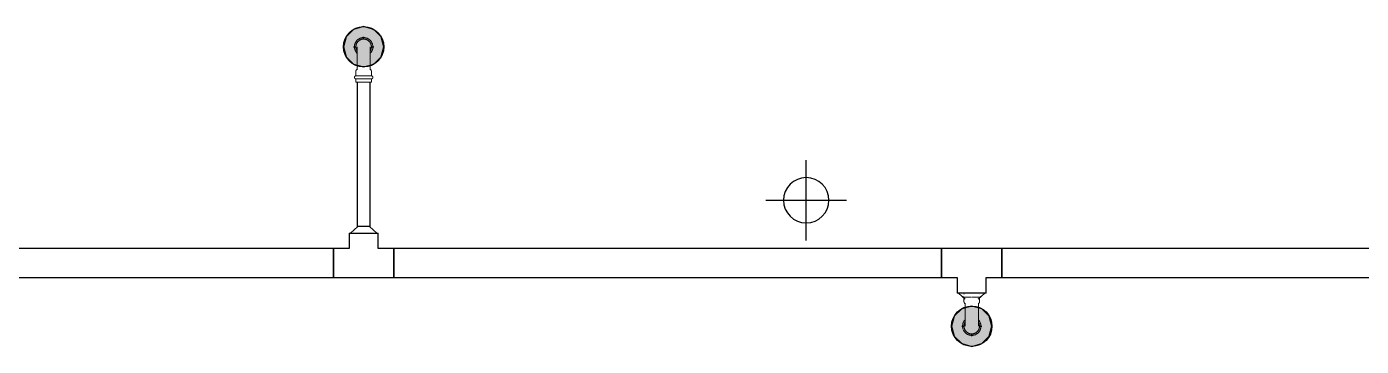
# Model space of a CAD drawing. Header units: inches. Extents: x -3327 to -1, y 8 to 1328.
# Drawn here: x -1777.7 to -1645.4, y 317.7 to 349.5 of the extents above; entities that cross this region are included whole.
import ezdxf

# ---------------------------------------------------------------- set-up
doc = ezdxf.new("R2010")
doc.units = ezdxf.units.IN
doc.header["$MEASUREMENT"] = 0
doc.layers.add('P-PIPE', color=3, linetype='Continuous', lineweight=9)
doc.layers.add('X - REF - FP', color=7, linetype='Continuous', true_color=0xb90000)

# ---------------------------------------------------------------- blocks, each defined once
blk = doc.blocks.new('Victaulic-VicPress316-Elbow 90-45deg Style P568_P571 - Standard-V7-SECOND LEVEL')
at = {"layer": 'P-PIPE'}
for p, q in [((-931.23, 322.92), (-931.22, 322.92)), ((-932.77, 322.6), (-932.77, 322.18)), ((-932.66, 322.03), (-932.66, 321.14)), ((-931.34, 321.14), (-931.34, 322.03)), ((-931.23, 322.18), (-931.23, 322.6))]:
    blk.add_line(p, q, dxfattribs=at)
at = {"layer": 'P-PIPE', "flags": 128}
for points in [[(-932.78, 322.92), (-932.78, 322.92), (-932.77, 322.92)], [(-932.76, 322.92), (-932.76, 322.92), (-932.77, 322.92), (-932.77, 322.92), (-932.77, 322.92)], [(-932.77, 322.92), (-932.77, 322.92), (-932.76, 322.92), (-932.76, 322.92)], [(-931.24, 322.92), (-931.24, 322.92), (-931.23, 322.92), (-931.23, 322.92), (-931.23, 322.92)], [(-931.23, 322.92), (-931.23, 322.92), (-931.24, 322.92), (-931.24, 322.92), (-931.24, 322.92)], [(-932.77, 322.63), (-932.77, 322.63), (-932.78, 322.63), (-932.78, 322.63), (-932.79, 322.64), (-932.8, 322.64), (-932.8, 322.64), (-932.81, 322.64), (-932.81, 322.64), (-932.82, 322.64), (-932.82, 322.64), (-932.83, 322.65), (-932.83, 322.65), (-932.84, 322.65), (-932.84, 322.66), (-932.85, 322.66), (-932.85, 322.66), (-932.86, 322.67), (-932.86, 322.67), (-932.87, 322.67), (-932.87, 322.68), (-932.87, 322.68), (-932.88, 322.69), (-932.88, 322.69), (-932.89, 322.7), (-932.89, 322.7), (-932.89, 322.71), (-932.89, 322.71), (-932.9, 322.72), (-932.9, 322.72), (-932.9, 322.73)], [(-932.75, 322.63), (-932.76, 322.63), (-932.76, 322.63), (-932.76, 322.63), (-932.77, 322.63), (-932.77, 322.63), (-932.77, 322.63)], [(-932.77, 322.63), (-932.77, 322.63), (-932.76, 322.63), (-932.76, 322.63), (-932.76, 322.63), (-932.75, 322.63), (-932.74, 322.63), (-932.74, 322.63), (-932.73, 322.63), (-932.72, 322.63), (-932.71, 322.63), (-932.69, 322.63), (-932.68, 322.63), (-932.67, 322.63), (-932.65, 322.63), (-932.63, 322.63), (-932.61, 322.63), (-932.6, 322.63), (-932.58, 322.63), (-932.56, 322.63), (-932.53, 322.63), (-932.51, 322.63), (-932.49, 322.63), (-932.46, 322.63), (-932.44, 322.63), (-932.41, 322.63), (-932.39, 322.63), (-932.36, 322.63), (-932.33, 322.63), (-932.31, 322.63), (-932.28, 322.63), (-932.25, 322.63), (-932.22, 322.63), (-932.19, 322.63), (-932.16, 322.63), (-932.13, 322.63), (-932.1, 322.63), (-932.07, 322.63), (-932.04, 322.63), (-932.02, 322.63)], [(-932.66, 321.96), (-932.67, 321.97), (-932.67, 321.98), (-932.68, 321.98), (-932.69, 321.99), (-932.7, 322), (-932.7, 322.01), (-932.71, 322.02), (-932.72, 322.03), (-932.72, 322.04), (-932.73, 322.04), (-932.73, 322.05), (-932.74, 322.06), (-932.74, 322.07), (-932.75, 322.08), (-932.75, 322.09), (-932.76, 322.1), (-932.76, 322.12), (-932.76, 322.13), (-932.76, 322.14), (-932.76, 322.15), (-932.77, 322.16), (-932.77, 322.17), (-932.77, 322.18), (-932.77, 322.18)], [(-931.97, 322.63), (-931.94, 322.63), (-931.91, 322.63), (-931.88, 322.63), (-931.85, 322.63), (-931.82, 322.63), (-931.79, 322.63), (-931.76, 322.63), (-931.73, 322.63), (-931.7, 322.63), (-931.67, 322.63), (-931.65, 322.63), (-931.62, 322.63), (-931.59, 322.63), (-931.57, 322.63), (-931.54, 322.63), (-931.52, 322.63), (-931.49, 322.63), (-931.47, 322.63), (-931.45, 322.63), (-931.43, 322.63), (-931.41, 322.63), (-931.39, 322.63), (-931.37, 322.63), (-931.36, 322.63), (-931.34, 322.63), (-931.32, 322.63), (-931.31, 322.63), (-931.3, 322.63), (-931.29, 322.63), (-931.28, 322.63), (-931.27, 322.63), (-931.26, 322.63), (-931.25, 322.63), (-931.24, 322.63), (-931.24, 322.63), (-931.24, 322.63), (-931.23, 322.63), (-931.23, 322.63), (-931.23, 322.63)], [(-931.23, 322.18), (-931.23, 322.17), (-931.23, 322.16), (-931.24, 322.15), (-931.24, 322.14), (-931.24, 322.13), (-931.24, 322.12), (-931.24, 322.11), (-931.25, 322.1), (-931.25, 322.09), (-931.26, 322.08), (-931.26, 322.07), (-931.26, 322.06), (-931.27, 322.05), (-931.28, 322.04), (-931.28, 322.03), (-931.29, 322.02), (-931.29, 322.01), (-931.3, 322), (-931.31, 321.99), (-931.32, 321.99), (-931.32, 321.98), (-931.33, 321.97), (-931.34, 321.97), (-931.34, 321.96)], [(-931.23, 322.63), (-931.23, 322.63), (-931.24, 322.63), (-931.24, 322.63), (-931.24, 322.63), (-931.25, 322.63)], [(-931.1, 322.72), (-931.1, 322.72), (-931.1, 322.71), (-931.11, 322.71), (-931.11, 322.7), (-931.11, 322.7), (-931.12, 322.69), (-931.12, 322.69), (-931.12, 322.68), (-931.13, 322.68), (-931.13, 322.68), (-931.14, 322.67), (-931.14, 322.67), (-931.14, 322.66), (-931.15, 322.66), (-931.15, 322.66), (-931.16, 322.65), (-931.16, 322.65), (-931.17, 322.65), (-931.17, 322.65), (-931.18, 322.64), (-931.18, 322.64), (-931.19, 322.64), (-931.2, 322.64), (-931.2, 322.64), (-931.21, 322.64), (-931.21, 322.63), (-931.22, 322.63), (-931.22, 322.63), (-931.23, 322.63), (-931.23, 322.63)], [(-932.66, 320.37), (-932.68, 320.35), (-932.7, 320.32), (-932.73, 320.3), (-932.75, 320.27), (-932.77, 320.24), (-932.79, 320.2), (-932.8, 320.17), (-932.82, 320.14), (-932.84, 320.11), (-932.85, 320.07), (-932.86, 320.04), (-932.87, 320), (-932.88, 319.97), (-932.89, 319.93), (-932.9, 319.9), (-932.9, 319.86), (-932.91, 319.83), (-932.91, 319.79), (-932.91, 319.75), (-932.91, 319.72), (-932.91, 319.68), (-932.91, 319.64), (-932.9, 319.61), (-932.9, 319.57), (-932.89, 319.54), (-932.88, 319.5), (-932.87, 319.47), (-932.86, 319.43), (-932.84, 319.4), (-932.83, 319.36), (-932.81, 319.33), (-932.8, 319.3), (-932.78, 319.27), (-932.76, 319.24), (-932.74, 319.21), (-932.72, 319.18), (-932.69, 319.15), (-932.67, 319.12), (-932.64, 319.1), (-932.62, 319.07), (-932.59, 319.05), (-932.56, 319.02), (-932.53, 319), (-932.5, 318.98), (-932.47, 318.96), (-932.44, 318.94), (-932.41, 318.93), (-932.37, 318.91), (-932.34, 318.9), (-932.31, 318.88), (-932.27, 318.87), (-932.24, 318.86), (-932.2, 318.85), (-932.16, 318.85), (-932.13, 318.84), (-932.09, 318.84), (-932.06, 318.83), (-932.02, 318.83), (-932, 318.83)], [(-932.66, 321.14), (-932.66, 321.08), (-932.66, 321.02), (-932.66, 320.97), (-932.66, 320.91), (-932.66, 320.86), (-932.66, 320.8), (-932.66, 320.75), (-932.66, 320.7), (-932.66, 320.65), (-932.66, 320.59), (-932.66, 320.54), (-932.66, 320.49), (-932.66, 320.44), (-932.66, 320.4), (-932.66, 320.35), (-932.66, 320.3), (-932.66, 320.26), (-932.66, 320.22), (-932.66, 320.18), (-932.66, 320.14), (-932.66, 320.1), (-932.66, 320.06), (-932.66, 320.03), (-932.66, 319.99), (-932.66, 319.96), (-932.66, 319.93), (-932.66, 319.91), (-932.66, 319.88), (-932.66, 319.86), (-932.66, 319.84), (-932.66, 319.82), (-932.66, 319.8), (-932.66, 319.79), (-932.66, 319.77), (-932.66, 319.76), (-932.66, 319.75), (-932.66, 319.75), (-932.66, 319.74), (-932.66, 319.74), (-932.66, 319.74)], [(-932, 318.83), (-931.96, 318.83), (-931.93, 318.83), (-931.89, 318.84), (-931.85, 318.84), (-931.82, 318.85), (-931.78, 318.86), (-931.75, 318.87), (-931.71, 318.88), (-931.68, 318.89), (-931.64, 318.9), (-931.61, 318.92), (-931.58, 318.93), (-931.55, 318.95), (-931.52, 318.97), (-931.49, 318.99), (-931.46, 319.01), (-931.43, 319.03), (-931.4, 319.06), (-931.37, 319.08), (-931.35, 319.11), (-931.32, 319.13), (-931.3, 319.16), (-931.27, 319.19), (-931.25, 319.22), (-931.23, 319.25), (-931.21, 319.28), (-931.2, 319.31), (-931.18, 319.35), (-931.16, 319.38), (-931.15, 319.41), (-931.14, 319.45), (-931.13, 319.48), (-931.12, 319.52), (-931.11, 319.55), (-931.1, 319.59), (-931.1, 319.62), (-931.09, 319.66), (-931.09, 319.7), (-931.09, 319.73), (-931.09, 319.77), (-931.09, 319.81), (-931.09, 319.84), (-931.1, 319.88), (-931.1, 319.91), (-931.11, 319.95), (-931.12, 319.99), (-931.13, 320.02), (-931.14, 320.05), (-931.16, 320.09), (-931.17, 320.12), (-931.19, 320.16), (-931.2, 320.19), (-931.22, 320.22), (-931.24, 320.25), (-931.26, 320.28), (-931.28, 320.31), (-931.31, 320.34), (-931.33, 320.36)], [(-931.34, 319.74), (-931.34, 319.74), (-931.34, 319.75), (-931.34, 319.75), (-931.34, 319.76), (-931.34, 319.77), (-931.34, 319.78), (-931.34, 319.8), (-931.34, 319.81), (-931.34, 319.83), (-931.34, 319.85), (-931.34, 319.88), (-931.34, 319.9), (-931.34, 319.93), (-931.34, 319.96), (-931.34, 319.99), (-931.34, 320.02), (-931.34, 320.05), (-931.34, 320.09), (-931.34, 320.13), (-931.34, 320.17), (-931.34, 320.21), (-931.34, 320.25), (-931.34, 320.29), (-931.34, 320.34), (-931.34, 320.38), (-931.34, 320.43), (-931.34, 320.48), (-931.34, 320.53), (-931.34, 320.58), (-931.34, 320.63), (-931.34, 320.68), (-931.34, 320.74), (-931.34, 320.79), (-931.34, 320.84), (-931.34, 320.9), (-931.34, 320.95), (-931.34, 321.01), (-931.34, 321.07), (-931.34, 321.12), (-931.34, 321.14)], [(-932.66, 320.13), (-932.68, 320.1), (-932.69, 320.08), (-932.7, 320.05), (-932.71, 320.02), (-932.72, 319.99), (-932.73, 319.96), (-932.74, 319.93), (-932.75, 319.9), (-932.76, 319.87), (-932.76, 319.84), (-932.76, 319.81), (-932.77, 319.78), (-932.77, 319.75), (-932.77, 319.72), (-932.76, 319.69), (-932.76, 319.66), (-932.76, 319.63), (-932.75, 319.6), (-932.75, 319.57), (-932.74, 319.54), (-932.73, 319.51), (-932.72, 319.48), (-932.71, 319.45), (-932.7, 319.42), (-932.68, 319.4), (-932.67, 319.37), (-932.65, 319.34), (-932.64, 319.32), (-932.62, 319.29), (-932.6, 319.27), (-932.58, 319.24), (-932.56, 319.22), (-932.54, 319.2), (-932.52, 319.18), (-932.49, 319.16), (-932.47, 319.14), (-932.45, 319.12), (-932.42, 319.1), (-932.4, 319.09), (-932.37, 319.07), (-932.34, 319.06), (-932.31, 319.04), (-932.29, 319.03), (-932.26, 319.02), (-932.23, 319.01), (-932.2, 319), (-932.17, 319), (-932.14, 318.99), (-932.11, 318.98), (-932.08, 318.98), (-932.05, 318.98), (-932.02, 318.98), (-932, 318.98)], [(-932, 318.98), (-931.97, 318.98), (-931.94, 318.98), (-931.91, 318.98), (-931.88, 318.99), (-931.85, 318.99), (-931.82, 319), (-931.79, 319.01), (-931.76, 319.02), (-931.73, 319.03), (-931.7, 319.04), (-931.67, 319.05), (-931.65, 319.06), (-931.62, 319.08), (-931.59, 319.09), (-931.57, 319.11), (-931.54, 319.13), (-931.52, 319.15), (-931.49, 319.17), (-931.47, 319.19), (-931.45, 319.21), (-931.43, 319.23), (-931.41, 319.25), (-931.39, 319.28), (-931.37, 319.3), (-931.36, 319.33), (-931.34, 319.35), (-931.32, 319.38), (-931.31, 319.41), (-931.3, 319.44), (-931.29, 319.47), (-931.28, 319.49), (-931.27, 319.52), (-931.26, 319.55), (-931.25, 319.58), (-931.24, 319.61), (-931.24, 319.64), (-931.24, 319.67), (-931.23, 319.7), (-931.23, 319.73), (-931.23, 319.77), (-931.24, 319.8), (-931.24, 319.83), (-931.24, 319.86), (-931.25, 319.89), (-931.25, 319.92), (-931.26, 319.95), (-931.27, 319.98), (-931.28, 320.01), (-931.29, 320.03), (-931.3, 320.06), (-931.32, 320.09), (-931.33, 320.12), (-931.34, 320.14)]]:
    blk.add_lwpolyline(points, dxfattribs=at)
blk = doc.blocks.new('Victaulic-VicPress316-Elbow 90-45deg Style P568_P571 - Standard-V2-SECOND LEVEL')
at = {"layer": 'P-PIPE'}
for p, q in [((-3203.7, 731.1), (-3203.7, 730.2)), ((-3202.39, 730.21), (-3202.39, 731.1)), ((-3203.81, 730.05), (-3203.81, 729.6)), ((-3203.05, 729.6), (-3203.81, 729.6)), ((-3203.81, 729.31), (-3203.81, 728.97)), ((-3203.05, 729.31), (-3203.81, 729.31)), ((-3202.28, 729.6), (-3203.05, 729.6)), ((-3202.28, 729.31), (-3203.05, 729.31)), ((-3202.28, 729.6), (-3202.28, 730.05)), ((-3202.28, 728.97), (-3202.28, 729.31)), ((-3203.81, 728.97), (-3203.05, 728.97)), ((-3203.05, 728.97), (-3202.28, 728.97))]:
    blk.add_line(p, q, dxfattribs=at)
at = {"layer": 'P-PIPE', "flags": 128}
for points in [[(-3203.05, 733.4), (-3203.08, 733.4), (-3203.12, 733.4), (-3203.16, 733.4), (-3203.19, 733.39), (-3203.23, 733.38), (-3203.26, 733.38), (-3203.3, 733.37), (-3203.33, 733.36), (-3203.37, 733.34), (-3203.4, 733.33), (-3203.43, 733.32), (-3203.47, 733.3), (-3203.5, 733.28), (-3203.53, 733.26), (-3203.56, 733.24), (-3203.59, 733.22), (-3203.62, 733.2), (-3203.65, 733.18), (-3203.67, 733.15), (-3203.7, 733.13), (-3203.73, 733.1), (-3203.75, 733.07), (-3203.77, 733.04), (-3203.79, 733.01), (-3203.81, 732.98), (-3203.83, 732.95), (-3203.85, 732.92), (-3203.87, 732.89), (-3203.88, 732.85), (-3203.9, 732.82), (-3203.91, 732.79), (-3203.92, 732.75), (-3203.93, 732.72), (-3203.94, 732.68), (-3203.94, 732.65), (-3203.95, 732.61), (-3203.95, 732.57), (-3203.96, 732.54), (-3203.96, 732.5), (-3203.96, 732.46), (-3203.96, 732.43), (-3203.95, 732.39), (-3203.95, 732.35), (-3203.94, 732.32), (-3203.93, 732.28), (-3203.93, 732.25), (-3203.91, 732.21), (-3203.9, 732.18), (-3203.89, 732.14), (-3203.88, 732.11), (-3203.86, 732.08), (-3203.84, 732.05), (-3203.82, 732.01), (-3203.8, 731.98), (-3203.78, 731.95), (-3203.76, 731.92), (-3203.74, 731.9), (-3203.71, 731.87)], [(-3203.05, 733.26), (-3203.08, 733.26), (-3203.11, 733.25), (-3203.14, 733.25), (-3203.17, 733.25), (-3203.2, 733.24), (-3203.23, 733.23), (-3203.26, 733.23), (-3203.29, 733.22), (-3203.32, 733.21), (-3203.34, 733.2), (-3203.37, 733.18), (-3203.4, 733.17), (-3203.43, 733.16), (-3203.45, 733.14), (-3203.48, 733.12), (-3203.5, 733.1), (-3203.53, 733.09), (-3203.55, 733.07), (-3203.57, 733.05), (-3203.6, 733.02), (-3203.62, 733), (-3203.64, 732.98), (-3203.66, 732.95), (-3203.67, 732.93), (-3203.69, 732.9), (-3203.71, 732.88), (-3203.72, 732.85), (-3203.74, 732.82), (-3203.75, 732.8), (-3203.76, 732.77), (-3203.77, 732.74), (-3203.78, 732.71), (-3203.79, 732.68), (-3203.8, 732.65), (-3203.8, 732.62), (-3203.81, 732.59), (-3203.81, 732.56), (-3203.81, 732.53), (-3203.81, 732.5), (-3203.81, 732.47), (-3203.81, 732.44), (-3203.81, 732.41), (-3203.8, 732.38), (-3203.8, 732.35), (-3203.79, 732.32), (-3203.78, 732.29), (-3203.78, 732.26), (-3203.77, 732.23), (-3203.76, 732.2), (-3203.74, 732.17), (-3203.73, 732.14), (-3203.72, 732.12), (-3203.7, 732.1)], [(-3202.39, 731.86), (-3202.37, 731.88), (-3202.34, 731.91), (-3202.32, 731.94), (-3202.3, 731.97), (-3202.28, 732), (-3202.26, 732.03), (-3202.24, 732.06), (-3202.23, 732.09), (-3202.21, 732.13), (-3202.2, 732.16), (-3202.18, 732.19), (-3202.17, 732.23), (-3202.16, 732.26), (-3202.15, 732.3), (-3202.15, 732.33), (-3202.14, 732.37), (-3202.14, 732.41), (-3202.14, 732.44), (-3202.13, 732.48), (-3202.13, 732.52), (-3202.14, 732.55), (-3202.14, 732.59), (-3202.14, 732.63), (-3202.15, 732.66), (-3202.16, 732.7), (-3202.17, 732.73), (-3202.18, 732.77), (-3202.19, 732.8), (-3202.2, 732.84), (-3202.22, 732.87), (-3202.23, 732.9), (-3202.25, 732.93), (-3202.27, 732.97), (-3202.29, 733), (-3202.31, 733.03), (-3202.33, 733.06), (-3202.35, 733.08), (-3202.38, 733.11), (-3202.4, 733.14), (-3202.43, 733.16), (-3202.46, 733.19), (-3202.49, 733.21), (-3202.51, 733.23), (-3202.55, 733.25), (-3202.58, 733.27), (-3202.61, 733.29), (-3202.64, 733.31), (-3202.67, 733.32), (-3202.71, 733.34), (-3202.74, 733.35), (-3202.78, 733.36), (-3202.81, 733.37), (-3202.85, 733.38), (-3202.88, 733.39), (-3202.92, 733.39), (-3202.95, 733.4), (-3202.99, 733.4), (-3203.03, 733.4), (-3203.05, 733.4)], [(-3202.39, 732.1), (-3202.37, 732.13), (-3202.36, 732.16), (-3202.34, 732.18), (-3202.33, 732.21), (-3202.32, 732.24), (-3202.31, 732.27), (-3202.3, 732.3), (-3202.3, 732.33), (-3202.29, 732.36), (-3202.29, 732.39), (-3202.28, 732.42), (-3202.28, 732.45), (-3202.28, 732.48), (-3202.28, 732.51), (-3202.28, 732.54), (-3202.28, 732.57), (-3202.29, 732.6), (-3202.29, 732.63), (-3202.3, 732.66), (-3202.31, 732.69), (-3202.32, 732.72), (-3202.33, 732.75), (-3202.34, 732.78), (-3202.35, 732.81), (-3202.36, 732.84), (-3202.38, 732.86), (-3202.39, 732.89), (-3202.41, 732.92), (-3202.43, 732.94), (-3202.44, 732.97), (-3202.46, 732.99), (-3202.48, 733.01), (-3202.51, 733.03), (-3202.53, 733.06), (-3202.55, 733.08), (-3202.58, 733.09), (-3202.6, 733.11), (-3202.62, 733.13), (-3202.65, 733.15), (-3202.68, 733.16), (-3202.7, 733.18), (-3202.73, 733.19), (-3202.76, 733.2), (-3202.79, 733.21), (-3202.82, 733.22), (-3202.85, 733.23), (-3202.88, 733.24), (-3202.91, 733.24), (-3202.94, 733.25), (-3202.97, 733.25), (-3203, 733.26), (-3203.03, 733.26), (-3203.05, 733.26)], [(-3203.7, 732.49), (-3203.7, 732.49), (-3203.7, 732.49), (-3203.7, 732.48), (-3203.7, 732.47), (-3203.7, 732.46), (-3203.7, 732.45), (-3203.7, 732.44), (-3203.7, 732.42), (-3203.7, 732.4), (-3203.7, 732.38), (-3203.7, 732.36), (-3203.7, 732.33), (-3203.7, 732.31), (-3203.7, 732.28), (-3203.7, 732.25), (-3203.7, 732.21), (-3203.7, 732.18), (-3203.7, 732.14), (-3203.7, 732.11), (-3203.7, 732.07), (-3203.7, 732.03), (-3203.7, 731.98), (-3203.7, 731.94), (-3203.7, 731.9), (-3203.7, 731.85), (-3203.7, 731.8), (-3203.7, 731.75), (-3203.7, 731.7), (-3203.7, 731.65), (-3203.7, 731.6), (-3203.7, 731.55), (-3203.7, 731.5), (-3203.7, 731.44), (-3203.7, 731.39), (-3203.7, 731.33), (-3203.7, 731.28), (-3203.7, 731.22), (-3203.7, 731.17), (-3203.7, 731.11), (-3203.7, 731.1)], [(-3202.39, 731.1), (-3202.39, 731.15), (-3202.39, 731.21), (-3202.39, 731.26), (-3202.39, 731.32), (-3202.39, 731.37), (-3202.39, 731.43), (-3202.39, 731.48), (-3202.39, 731.54), (-3202.39, 731.59), (-3202.39, 731.64), (-3202.39, 731.69), (-3202.39, 731.74), (-3202.39, 731.79), (-3202.39, 731.84), (-3202.39, 731.88), (-3202.39, 731.93), (-3202.39, 731.97), (-3202.39, 732.02), (-3202.39, 732.06), (-3202.39, 732.1), (-3202.39, 732.13), (-3202.39, 732.17), (-3202.39, 732.21), (-3202.39, 732.24), (-3202.39, 732.27), (-3202.39, 732.3), (-3202.39, 732.33), (-3202.39, 732.35), (-3202.39, 732.37), (-3202.39, 732.4), (-3202.39, 732.41), (-3202.39, 732.43), (-3202.39, 732.45), (-3202.39, 732.46), (-3202.39, 732.47), (-3202.39, 732.48), (-3202.39, 732.48), (-3202.39, 732.49), (-3202.39, 732.49), (-3202.39, 732.49)], [(-3203.81, 729.31), (-3203.82, 729.31), (-3203.82, 729.31), (-3203.83, 729.31), (-3203.84, 729.31), (-3203.84, 729.31), (-3203.85, 729.31), (-3203.85, 729.31), (-3203.86, 729.32), (-3203.86, 729.32), (-3203.87, 729.32), (-3203.87, 729.32), (-3203.88, 729.32), (-3203.88, 729.33), (-3203.89, 729.33), (-3203.89, 729.33), (-3203.9, 729.34), (-3203.9, 729.34), (-3203.91, 729.34), (-3203.91, 729.35), (-3203.92, 729.35), (-3203.92, 729.36), (-3203.92, 729.36), (-3203.93, 729.37), (-3203.93, 729.37), (-3203.93, 729.38), (-3203.94, 729.38), (-3203.94, 729.39), (-3203.94, 729.39), (-3203.95, 729.4), (-3203.95, 729.4), (-3203.95, 729.41), (-3203.95, 729.41), (-3203.95, 729.42), (-3203.95, 729.42), (-3203.96, 729.43), (-3203.96, 729.44), (-3203.96, 729.44), (-3203.96, 729.45), (-3203.96, 729.45), (-3203.96, 729.46), (-3203.96, 729.46), (-3203.96, 729.47), (-3203.96, 729.48), (-3203.96, 729.48), (-3203.95, 729.49), (-3203.95, 729.49), (-3203.95, 729.5), (-3203.95, 729.5), (-3203.95, 729.51), (-3203.94, 729.51), (-3203.94, 729.52), (-3203.94, 729.52), (-3203.94, 729.53), (-3203.93, 729.53), (-3203.93, 729.54), (-3203.93, 729.54), (-3203.92, 729.55), (-3203.92, 729.55), (-3203.92, 729.56), (-3203.91, 729.56), (-3203.91, 729.57), (-3203.9, 729.57), (-3203.9, 729.57), (-3203.89, 729.58), (-3203.89, 729.58), (-3203.88, 729.58), (-3203.88, 729.58), (-3203.87, 729.59), (-3203.87, 729.59), (-3203.86, 729.59), (-3203.86, 729.59), (-3203.85, 729.59), (-3203.84, 729.6), (-3203.84, 729.6), (-3203.83, 729.6), (-3203.83, 729.6), (-3203.82, 729.6), (-3203.82, 729.6), (-3203.81, 729.6)], [(-3203.81, 730.05), (-3203.81, 730.06), (-3203.81, 730.07), (-3203.81, 730.08), (-3203.81, 730.09), (-3203.81, 730.11), (-3203.8, 730.12), (-3203.8, 730.13), (-3203.8, 730.14), (-3203.8, 730.15), (-3203.79, 730.16), (-3203.79, 730.17), (-3203.78, 730.18), (-3203.78, 730.19), (-3203.77, 730.2), (-3203.76, 730.2), (-3203.76, 730.21), (-3203.75, 730.22), (-3203.74, 730.23), (-3203.74, 730.24), (-3203.73, 730.25), (-3203.72, 730.25), (-3203.71, 730.26), (-3203.71, 730.27), (-3203.7, 730.27)], [(-3203.05, 729.6), (-3203.08, 729.6), (-3203.11, 729.6), (-3203.14, 729.6), (-3203.17, 729.6), (-3203.2, 729.6), (-3203.23, 729.6), (-3203.26, 729.6), (-3203.29, 729.6), (-3203.32, 729.6), (-3203.34, 729.6), (-3203.37, 729.6), (-3203.4, 729.6), (-3203.43, 729.6), (-3203.45, 729.6), (-3203.48, 729.6), (-3203.5, 729.6), (-3203.53, 729.6), (-3203.55, 729.6), (-3203.57, 729.6), (-3203.6, 729.6), (-3203.62, 729.6), (-3203.64, 729.6), (-3203.66, 729.6), (-3203.67, 729.6), (-3203.69, 729.6), (-3203.71, 729.6), (-3203.72, 729.6), (-3203.74, 729.6), (-3203.75, 729.6), (-3203.76, 729.6), (-3203.77, 729.6), (-3203.78, 729.6), (-3203.79, 729.6), (-3203.8, 729.6), (-3203.8, 729.6), (-3203.81, 729.6), (-3203.81, 729.6), (-3203.81, 729.6), (-3203.81, 729.6), (-3203.81, 729.6)], [(-3203.81, 729.6), (-3203.81, 729.6), (-3203.81, 729.6), (-3203.81, 729.6), (-3203.8, 729.6), (-3203.8, 729.6), (-3203.79, 729.6), (-3203.78, 729.6), (-3203.77, 729.6)], [(-3203.77, 729.31), (-3203.78, 729.31), (-3203.79, 729.31), (-3203.8, 729.31), (-3203.8, 729.31), (-3203.81, 729.31), (-3203.81, 729.31), (-3203.81, 729.31), (-3203.81, 729.31), (-3203.81, 729.31)], [(-3203.81, 729.31), (-3203.81, 729.31), (-3203.81, 729.31), (-3203.81, 729.31), (-3203.8, 729.31), (-3203.8, 729.31), (-3203.79, 729.31), (-3203.78, 729.31), (-3203.77, 729.31), (-3203.76, 729.31), (-3203.75, 729.31), (-3203.74, 729.31), (-3203.73, 729.31), (-3203.71, 729.31), (-3203.7, 729.31), (-3203.68, 729.31), (-3203.66, 729.31), (-3203.64, 729.31), (-3203.62, 729.31), (-3203.6, 729.31), (-3203.58, 729.31), (-3203.56, 729.31), (-3203.53, 729.31), (-3203.51, 729.31), (-3203.49, 729.31), (-3203.46, 729.31), (-3203.43, 729.31), (-3203.41, 729.31), (-3203.38, 729.31), (-3203.35, 729.31), (-3203.32, 729.31), (-3203.29, 729.31), (-3203.27, 729.31), (-3203.24, 729.31), (-3203.21, 729.31), (-3203.18, 729.31), (-3203.15, 729.31), (-3203.12, 729.31), (-3203.08, 729.31), (-3203.05, 729.31), (-3203.05, 729.31)], [(-3202.28, 729.6), (-3202.28, 729.6), (-3202.28, 729.6), (-3202.29, 729.6), (-3202.29, 729.6), (-3202.29, 729.6), (-3202.3, 729.6), (-3202.31, 729.6), (-3202.32, 729.6), (-3202.33, 729.6), (-3202.34, 729.6), (-3202.35, 729.6), (-3202.37, 729.6), (-3202.38, 729.6), (-3202.4, 729.6), (-3202.41, 729.6), (-3202.43, 729.6), (-3202.45, 729.6), (-3202.47, 729.6), (-3202.49, 729.6), (-3202.51, 729.6), (-3202.53, 729.6), (-3202.56, 729.6), (-3202.58, 729.6), (-3202.61, 729.6), (-3202.63, 729.6), (-3202.66, 729.6), (-3202.68, 729.6), (-3202.71, 729.6), (-3202.74, 729.6), (-3202.77, 729.6), (-3202.8, 729.6), (-3202.83, 729.6), (-3202.86, 729.6), (-3202.89, 729.6), (-3202.92, 729.6), (-3202.95, 729.6), (-3202.98, 729.6), (-3203.01, 729.6), (-3203.04, 729.6), (-3203.05, 729.6)], [(-3203.05, 729.31), (-3203.02, 729.31), (-3202.98, 729.31), (-3202.95, 729.31), (-3202.92, 729.31), (-3202.89, 729.31), (-3202.86, 729.31), (-3202.83, 729.31), (-3202.8, 729.31), (-3202.78, 729.31), (-3202.75, 729.31), (-3202.72, 729.31), (-3202.69, 729.31), (-3202.67, 729.31), (-3202.64, 729.31), (-3202.61, 729.31), (-3202.59, 729.31), (-3202.56, 729.31), (-3202.54, 729.31), (-3202.52, 729.31), (-3202.5, 729.31), (-3202.48, 729.31), (-3202.46, 729.31), (-3202.44, 729.31), (-3202.42, 729.31), (-3202.4, 729.31), (-3202.39, 729.31), (-3202.37, 729.31), (-3202.36, 729.31), (-3202.34, 729.31), (-3202.33, 729.31), (-3202.32, 729.31), (-3202.31, 729.31), (-3202.3, 729.31), (-3202.3, 729.31), (-3202.29, 729.31), (-3202.29, 729.31), (-3202.28, 729.31), (-3202.28, 729.31), (-3202.28, 729.31), (-3202.28, 729.31)], [(-3202.39, 730.27), (-3202.38, 730.26), (-3202.37, 730.26), (-3202.36, 730.25), (-3202.36, 730.24), (-3202.35, 730.23), (-3202.34, 730.22), (-3202.33, 730.22), (-3202.33, 730.21), (-3202.32, 730.2), (-3202.32, 730.19), (-3202.31, 730.18), (-3202.31, 730.17), (-3202.3, 730.16), (-3202.3, 730.15), (-3202.29, 730.14), (-3202.29, 730.13), (-3202.29, 730.12), (-3202.29, 730.11), (-3202.28, 730.1), (-3202.28, 730.09), (-3202.28, 730.07), (-3202.28, 730.06), (-3202.28, 730.05), (-3202.28, 730.05)], [(-3202.32, 729.6), (-3202.31, 729.6), (-3202.3, 729.6), (-3202.3, 729.6), (-3202.29, 729.6), (-3202.29, 729.6), (-3202.28, 729.6), (-3202.28, 729.6), (-3202.28, 729.6), (-3202.28, 729.6)], [(-3202.28, 729.31), (-3202.28, 729.31), (-3202.28, 729.31), (-3202.29, 729.31), (-3202.29, 729.31), (-3202.29, 729.31), (-3202.3, 729.31), (-3202.31, 729.31), (-3202.32, 729.31)], [(-3202.28, 729.6), (-3202.27, 729.6), (-3202.27, 729.6), (-3202.26, 729.6), (-3202.26, 729.6), (-3202.25, 729.6), (-3202.24, 729.6), (-3202.24, 729.59), (-3202.23, 729.59), (-3202.23, 729.59), (-3202.22, 729.59), (-3202.22, 729.59), (-3202.21, 729.58), (-3202.21, 729.58), (-3202.2, 729.58), (-3202.2, 729.57), (-3202.19, 729.57), (-3202.19, 729.57), (-3202.18, 729.56), (-3202.18, 729.56), (-3202.18, 729.56), (-3202.17, 729.55), (-3202.17, 729.55), (-3202.16, 729.54), (-3202.16, 729.54), (-3202.16, 729.53), (-3202.15, 729.53), (-3202.15, 729.52), (-3202.15, 729.52), (-3202.15, 729.51), (-3202.14, 729.51), (-3202.14, 729.5), (-3202.14, 729.5), (-3202.14, 729.49), (-3202.14, 729.48), (-3202.14, 729.48), (-3202.14, 729.47), (-3202.13, 729.47), (-3202.13, 729.46), (-3202.13, 729.46), (-3202.13, 729.45), (-3202.13, 729.44), (-3202.13, 729.44), (-3202.14, 729.43), (-3202.14, 729.43), (-3202.14, 729.42), (-3202.14, 729.42), (-3202.14, 729.41), (-3202.14, 729.4), (-3202.14, 729.4), (-3202.15, 729.39), (-3202.15, 729.39), (-3202.15, 729.38), (-3202.16, 729.38), (-3202.16, 729.37), (-3202.16, 729.37), (-3202.17, 729.36), (-3202.17, 729.36), (-3202.17, 729.35), (-3202.18, 729.35), (-3202.18, 729.35), (-3202.19, 729.34), (-3202.19, 729.34), (-3202.19, 729.34), (-3202.2, 729.33), (-3202.2, 729.33), (-3202.21, 729.33), (-3202.21, 729.32), (-3202.22, 729.32), (-3202.23, 729.32), (-3202.23, 729.32), (-3202.24, 729.32), (-3202.24, 729.31), (-3202.25, 729.31), (-3202.25, 729.31), (-3202.26, 729.31), (-3202.26, 729.31), (-3202.27, 729.31), (-3202.28, 729.31), (-3202.28, 729.31)]]:
    blk.add_lwpolyline(points, dxfattribs=at)

msp = doc.modelspace()

# ---------------------------------------------------------------- hatches: boundary and pattern name
at = {"layer": 'X - REF - FP'}
for points in [[(-1744.29, 345.48), (-1743.29, 345.74), (-1742.55, 346.48), (-1742.29, 347.48), (-1742.55, 348.48), (-1743.29, 349.21), (-1744.29, 349.48), (-1745.29, 349.21), (-1746.02, 348.48), (-1746.29, 347.48), (-1746.02, 346.48), (-1745.29, 345.74)], [(-1684, 317.74), (-1683, 318.01), (-1682.27, 318.74), (-1682, 319.74), (-1682.27, 320.74), (-1683, 321.47), (-1684.01, 321.74), (-1685, 321.47), (-1685.73, 320.74), (-1686, 319.74), (-1685.73, 318.74), (-1685, 318.01)]]:
    msp.add_hatch(color=256, dxfattribs=at).paths.add_polyline_path(points, flags=0)
h = msp.add_hatch(color=256, dxfattribs=at)
edge = h.paths.add_edge_path(flags=0)
edge.add_arc((-1744.29, 347.48), 2, 0, 360)
h = msp.add_hatch(color=256, dxfattribs=at)
edge = h.paths.add_edge_path(flags=0)
edge.add_arc((-1684, 319.74), 2, 0, 360)

# ---------------------------------------------------------------- linework, layer by layer
for p, q in [((-1744.29, 349.48), (-1745.29, 349.21)), ((-1743.29, 349.21), (-1744.29, 349.48)), ((-1746.02, 348.48), (-1746.29, 347.48)), ((-1745.29, 349.21), (-1746.02, 348.48)), ((-1744.29, 348.21), (-1744.29, 348.48)), ((-1742.55, 348.48), (-1743.29, 349.21)), ((-1742.29, 347.48), (-1742.55, 348.48)), ((-1746.29, 347.48), (-1746.02, 346.48)), ((-1745.29, 347.48), (-1745.02, 347.48)), ((-1743.55, 347.48), (-1743.29, 347.48)), ((-1742.55, 346.48), (-1742.29, 347.48)), ((-1746.02, 346.48), (-1745.29, 345.74)), ((-1745.29, 345.74), (-1744.29, 345.48)), ((-1744.29, 345.48), (-1743.29, 345.74)), ((-1743.29, 345.74), (-1742.55, 346.48)), ((-1744.94, 343.96), (-1744.94, 329.65)), ((-1743.63, 329.65), (-1743.63, 343.96)), ((-1700.41, 328.24), (-1700.41, 336.24)), ((-1704.41, 332.24), (-1696.41, 332.24)), ((-1744.85, 329.65), (-1745.6, 328.99)), ((-1743.63, 329.65), (-1744.94, 329.65)), ((-1742.97, 328.99), (-1743.72, 329.65)), ((-1745.72, 328.99), (-1745.72, 327.44)), ((-1745.72, 328.99), (-1742.85, 328.99)), ((-1742.85, 327.44), (-1742.85, 328.99)), ((-1747.28, 327.44), (-1815.43, 327.44)), ((-1745.72, 327.44), (-1747.28, 327.44)), ((-1747.28, 327.44), (-1747.28, 326.72)), ((-1747.28, 327.25), (-1747.28, 327.39)), ((-1747.28, 327.02), (-1747.28, 327.24)), ((-1747.28, 326.72), (-1747.28, 327.02)), ((-1741.29, 327.44), (-1742.85, 327.44)), ((-1686.99, 327.44), (-1741.29, 327.44)), ((-1741.29, 326.72), (-1741.29, 327.44)), ((-1741.29, 327.39), (-1741.29, 327.25)), ((-1741.29, 327.24), (-1741.29, 327.02)), ((-1741.29, 327.02), (-1741.29, 326.72)), ((-1681.01, 327.44), (-1686.99, 327.44)), ((-1686.99, 327.44), (-1686.99, 325.28)), ((-1686.99, 327.25), (-1686.99, 327.39)), ((-1686.99, 327.02), (-1686.99, 327.24)), ((-1686.99, 326.72), (-1686.99, 327.02)), ((-1542.99, 327.44), (-1681.01, 327.44)), ((-1681.01, 325.28), (-1681.01, 327.44)), ((-1681.01, 327.39), (-1681.01, 327.25)), ((-1681.01, 327.24), (-1681.01, 327.02)), ((-1681.01, 327.02), (-1681.01, 326.72)), ((-1747.28, 326.37), (-1747.28, 326.72)), ((-1747.28, 326.72), (-1747.28, 324.56)), ((-1747.28, 325.63), (-1747.28, 326.37)), ((-1747.28, 325.28), (-1747.28, 325.63)), ((-1741.29, 324.56), (-1741.29, 326.72)), ((-1741.29, 326.72), (-1741.29, 326.37)), ((-1741.29, 326.37), (-1741.29, 325.63)), ((-1741.29, 325.63), (-1741.29, 325.28)), ((-1686.99, 326.37), (-1686.99, 326.72)), ((-1686.99, 325.63), (-1686.99, 326.37)), ((-1686.99, 325.28), (-1686.99, 325.63)), ((-1681.01, 326.72), (-1681.01, 326.37)), ((-1681.01, 326.37), (-1681.01, 325.63)), ((-1681.01, 325.63), (-1681.01, 325.28)), ((-1815.43, 324.56), (-1747.28, 324.56)), ((-1747.28, 324.98), (-1747.28, 325.28)), ((-1747.28, 324.76), (-1747.28, 324.98)), ((-1747.28, 324.61), (-1747.28, 324.75)), ((-1747.28, 324.56), (-1741.29, 324.56)), ((-1741.29, 325.28), (-1741.29, 324.98)), ((-1741.29, 324.98), (-1741.29, 324.76)), ((-1741.29, 324.75), (-1741.29, 324.61)), ((-1741.29, 324.56), (-1686.99, 324.56)), ((-1686.99, 324.98), (-1686.99, 325.28)), ((-1686.99, 325.28), (-1686.99, 324.56)), ((-1686.99, 324.76), (-1686.99, 324.98)), ((-1686.99, 324.61), (-1686.99, 324.75)), ((-1686.99, 324.56), (-1685.44, 324.56)), ((-1685.44, 324.56), (-1685.44, 323.01)), ((-1682.56, 324.56), (-1681.01, 324.56)), ((-1682.56, 323.01), (-1682.56, 324.56)), ((-1681.01, 324.56), (-1681.01, 325.28)), ((-1681.01, 325.28), (-1681.01, 324.98)), ((-1681.01, 324.98), (-1681.01, 324.76)), ((-1681.01, 324.75), (-1681.01, 324.61)), ((-1681.01, 324.56), (-1542.99, 324.56)), ((-1682.56, 323.01), (-1685.44, 323.01)), ((-1685.31, 323.01), (-1684.65, 322.43)), ((-1683.35, 322.43), (-1682.69, 323.01)), ((-1684.01, 321.74), (-1685, 321.47)), ((-1683, 321.47), (-1684.01, 321.74)), ((-1685.73, 320.74), (-1686, 319.74)), ((-1685, 321.47), (-1685.73, 320.74)), ((-1682.27, 320.74), (-1683, 321.47)), ((-1682, 319.74), (-1682.27, 320.74)), ((-1686, 319.74), (-1685.73, 318.74)), ((-1685, 319.74), (-1684.74, 319.74)), ((-1684, 318.74), (-1684, 319.01)), ((-1683.26, 319.74), (-1683, 319.74)), ((-1682.27, 318.74), (-1682, 319.74)), ((-1685.73, 318.74), (-1685, 318.01)), ((-1685, 318.01), (-1684, 317.74)), ((-1684, 317.74), (-1683, 318.01)), ((-1683, 318.01), (-1682.27, 318.74))]:
    msp.add_line(p, q, dxfattribs=at)
for centre in [(-1744.29, 347.48), (-1684, 319.74)]:
    msp.add_circle(centre, 2, dxfattribs=at)
for start, end in [(0, 180), (180, 0)]:
    msp.add_arc((-1700.41, 332.24), 2.25, start, end, dxfattribs=at)

# ---------------------------------------------------------------- block references
for name, p in [('Victaulic-VicPress316-Elbow 90-45deg Style P568_P571 - Standard-V2-SECOND LEVEL', (1458.76, -385.01)), ('Victaulic-VicPress316-Elbow 90-45deg Style P568_P571 - Standard-V7-SECOND LEVEL', (-752, 0))]:
    msp.add_blockref(name, p, dxfattribs=at)

doc.saveas('drawing.dxf')
